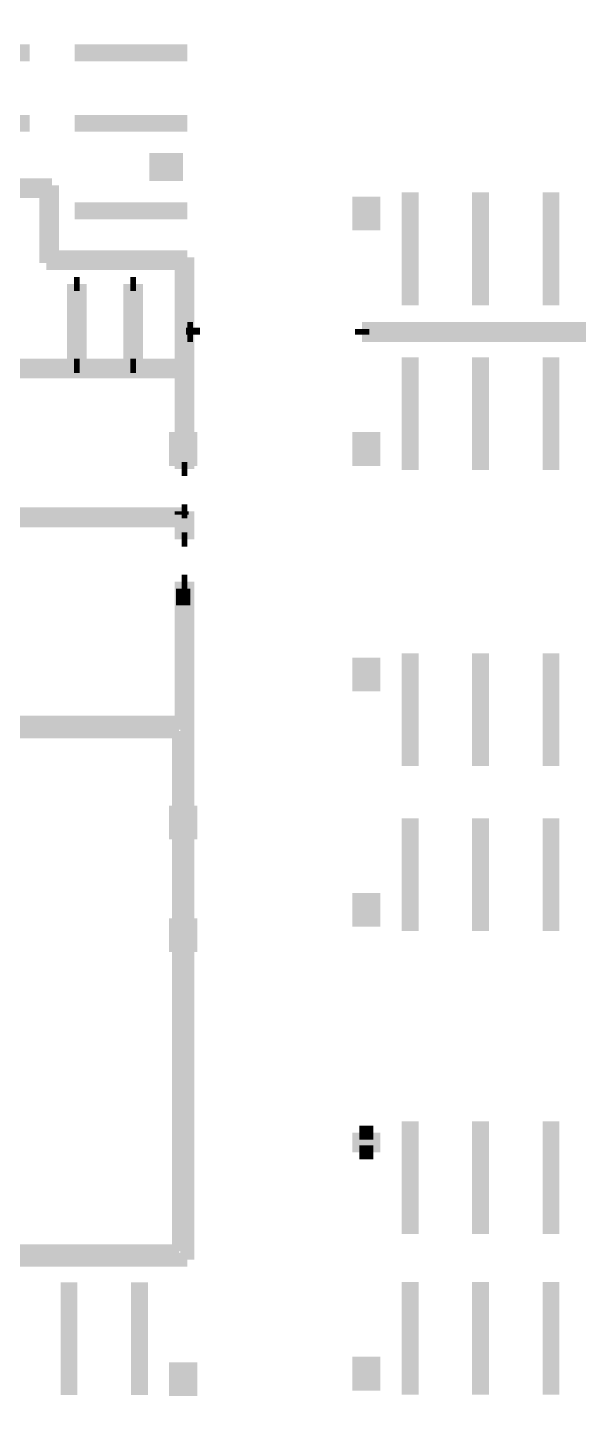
# Model space of a CAD drawing. Header units: millimetres. Extents: x 0 to 1249171, y -42321 to 335084.
# Drawn here: x 780995 to 800542, y 117190 to 166000 of the extents above; entities that cross this region are included whole.
import ezdxf

# ---------------------------------------------------------------- set-up
doc = ezdxf.new("R2010")
doc.units = ezdxf.units.MM
doc.header["$LTSCALE"] = 1000
doc.linetypes.add('A6-DK-B1F$0$HIDDEN2', pattern=[4.762499999999999, 3.175, -1.5875])
doc.layers.add('A6-DK-B1F$0$A-PRKG', color=175, linetype='A6-DK-B1F$0$HIDDEN2')
doc.layers.add('P_lot', color=5, linetype='Continuous')
doc.layers.add('P_wall', color=7, linetype='Continuous', lineweight=50)
doc.layers.get('0').off()
doc.layers.get('A6-DK-B1F$0$A-PRKG').off()

# ---------------------------------------------------------------- blocks, each defined once
blk = doc.blocks.new('A6-DK-B1F$0$标准车位')
blk.add_lwpolyline([(350, 4599.999999999767), (1250, -2.328306436538696e-10), (2150, 4599.999999999767)])
blk.add_lwpolyline([(350, 4599.999999999767), (2150, 4599.999999999767), (2150, -2.328306436538696e-10), (350, -2.328306436538696e-10)], close=True)
at = {"layer": 'P_lot', "const_width": 600}
blk.add_lwpolyline([(1250, 299.9999999997672), (1250, 4299.999999999767)], dxfattribs=at)

msp = doc.modelspace()

# ---------------------------------------------------------------- linework, layer by layer
at = {"layer": 'P_wall', "const_width": 500}
for points in [[(786266.8784428077, 160800.0000051434), (786266.8784428077, 161300.0000051434), (785566.8784428077, 161300.0000051434), (785566.8784428077, 160800.0000051434), (786266.8784428077, 160800.0000051434)], [(779996.8784428022, 160400.004153347), (781866.8784428022, 160400.004153347)], [(781866.8784428022, 160400.004153347), (781866.8784428022, 157850.0041482272)], [(779996.8784428022, 160200.004153347), (781666.8784428022, 160200.004153347)], [(781666.8784428022, 160200.004153347), (781666.8784428022, 157650.0041482272)], [(793266.8784428054, 159749.9999999992), (792766.8784428054, 159749.9999999992), (792766.8784428054, 159049.9999999992), (793266.8784428054, 159049.9999999992), (793266.8784428054, 159749.9999999992)], [(781666.8784428022, 157650.0041482272), (786466.8784428021, 157650.0041482272)], [(781866.8784428022, 157850.0041482272), (786666.8784428022, 157850.0041482272)], [(786466.8784428021, 157650.0041482272), (786466.8784428022, 154000.0041473522)], [(786666.8784428022, 157850.0041482272), (786666.8784428022, 155300.0041473522)], [(782647.4397721742, 153999.9951455866), (782647.4397721742, 156899.9951455866)], [(782647.4397721742, 156899.9951455866), (782847.4397721742, 156899.9951455866)], [(782847.4397721742, 156899.9951455866), (782847.4397721742, 153999.9951455866)], [(784647.4397721742, 153999.9951455866), (784647.4397721742, 156899.9951455866)], [(784647.4397721742, 156899.9951455866), (784847.4397721742, 156899.9951455866)], [(784847.4397721742, 156899.9951455866), (784847.4397721742, 153999.9951455866)], [(786866.8784428022, 155300.0041473522), (786666.8784428022, 155300.0041473522)], [(786666.8784428022, 155100.0041473522), (786666.8784428022, 150340.0041482272)], [(786866.8784428022, 155100.0041473522), (786666.8784428022, 155100.0041473522)], [(786866.8784428022, 155100.0041473522), (786866.8784428022, 155350.0041473522)], [(792866.8784428022, 155100.0041473522), (792866.8784428022, 155300.0041473522)], [(823166.87844283, 155300.0041473522), (792866.8784428022, 155300.0041473522)], [(823166.87844283, 155100.0041473517), (792866.8784428022, 155100.0041473522)], [(786466.8784428022, 154000.0041473522), (780647.4731715282, 154000.0041473522)], [(782847.4397721742, 153999.9951455866), (782647.4397721742, 153999.9951455866)], [(784847.4397721742, 153999.9951455866), (784647.4397721742, 153999.9951455866)], [(786466.8784428022, 153800.0041473522), (780647.4731715282, 153800.0041473522)], [(786466.8784428022, 153800.0041473522), (786466.8784428022, 150340.0041482272)], [(786766.8784428014, 151400.0000000041), (786266.8784428014, 151400.0000000041), (786266.8784428014, 150700.0000000041), (786766.8784428014, 150700.0000000041), (786766.8784428014, 151400.0000000041)], [(793266.8784428044, 151399.9999999992), (792766.8784428044, 151399.9999999992), (792766.8784428044, 150699.9999999992), (793266.8784428044, 150699.9999999992), (793266.8784428044, 151399.9999999992)], [(786466.8784428018, 150340.0041482272), (786666.8784428018, 150340.0041482272)], [(772016.8784428021, 148725.0041482272), (786466.8784428021, 148725.0041482272)], [(786466.8784428022, 148840.0041482272), (786466.8784428021, 148725.0041482272)], [(786466.8784428018, 148840.0041482272), (786666.8784428018, 148840.0041482272)], [(786666.8784428022, 148840.0041482272), (786666.8784428022, 147840.0041482272)], [(772016.8784428021, 148525.0041482272), (786466.8784428021, 148525.0041482272)], [(786466.8784428021, 148525.0041482272), (786466.8784428022, 147840.0041482272)], [(786466.8784428018, 147840.0041482272), (786666.8784428018, 147840.0041482272)], [(786466.8784428022, 146340.0041482272), (786466.8784428022, 141340.0041482272)], [(786466.8784428018, 146340.0041482272), (786666.8784428018, 146340.0041482272)], [(786666.8784428022, 146340.0041482272), (786666.8784428022, 141340.0041482272)], [(786516.8784428015, 145500.0000000037), (786516.8784428015, 146100.0000000037)], [(793266.8784428044, 143399.9999999992), (792766.8784428044, 143399.9999999992), (792766.8784428044, 142699.9999999992), (793266.8784428044, 142699.9999999992), (793266.8784428044, 143399.9999999992)], [(786666.8784428044, 141340.0000000005), (764966.8784428015, 141340.0000000005)], [(786666.8784428044, 122290.0000000005), (786666.8784428044, 141340.0000000005)], [(764666.8784428015, 141040.0000000005), (786366.8784428044, 141040.0000000005)], [(786366.8784428044, 141040.0000000005), (786366.8784428044, 122590.0000000005)], [(786766.8784428043, 138150.0000000069), (786266.8784428043, 138150.0000000069), (786266.8784428043, 137450.0000000069), (786766.8784428043, 137450.0000000069), (786766.8784428043, 138150.0000000069)], [(793266.8784428044, 135049.9999999992), (792766.8784428044, 135049.9999999992), (792766.8784428044, 134349.9999999992), (793266.8784428044, 134349.9999999992), (793266.8784428044, 135049.9999999992)], [(786766.8784428044, 134150.0000000004), (786266.8784428044, 134150.0000000004), (786266.8784428044, 133450.0000000004), (786766.8784428044, 133450.0000000004), (786766.8784428044, 134150.0000000004)], [(792766.8784428044, 126800.0000000004), (792766.8784428044, 126100.0000000004)], [(793266.8784428044, 126800.0000000004), (792766.8784428044, 126800.0000000004)], [(793266.8784428044, 126100.0000000004), (793266.8784428044, 126800.0000000004)], [(792766.8784428044, 126100.0000000004), (793266.8784428044, 126100.0000000004)], [(778366.8784428044, 122290.0000000005), (786666.8784428044, 122290.0000000005)], [(786366.8784428044, 122590.0000000005), (778666.8784428044, 122590.0000000005)], [(786766.8784428044, 118400.0000000004), (786266.8784428044, 118400.0000000004), (786266.8784428044, 117700.0000000004), (786766.8784428044, 117700.0000000004), (786766.8784428044, 118400.0000000004)], [(793266.8784428044, 118600.0000000004), (792766.8784428044, 118600.0000000004), (792766.8784428044, 117900.0000000004), (793266.8784428044, 117900.0000000004), (793266.8784428044, 118600.0000000004)]]:
    msp.add_lwpolyline(points, dxfattribs=at)

# ---------------------------------------------------------------- block references
at = {"layer": 'A6-DK-B1F$0$A-PRKG', "linetype": 'ByBlock', "extrusion": (4.979627287569227e-22, 5.180316286250142e-09, -1), "xscale": -1, "zscale": -1, "rotation": 90}
for p in [(-776766.8784428025, 166350.0041533574, 0.0008569457123379744), (-776766.8784428025, 163850.0041533574, 0.000843994921622349)]:
    msp.add_blockref('A6-DK-B1F$0$标准车位', p, dxfattribs=at)
at = {"layer": 'A6-DK-B1F$0$A-PRKG', "linetype": 'ByBlock', "extrusion": (-4.979627287569227e-22, 5.180316286250142e-09, -1), "zscale": -1, "rotation": 270}
for p in [(-786966.878442802, 166350.0041533574, 0.0008569457123371958), (-786966.878442802, 163850.0041533574, 0.0008439949216215703), (-786966.878442802, 160750.0041533574, 0.0008279359411341949)]:
    msp.add_blockref('A6-DK-B1F$0$标准车位', p, dxfattribs=at)
at = {"layer": 'A6-DK-B1F$0$A-PRKG', "linetype": 'ByBlock', "extrusion": (-5.180316286250142e-09, -4.991129900400898e-22, -1), "zscale": -1, "rotation": 180}
for p in [(-793316.878442802, 160450.0041482248, -0.004120155283778978), (-795816.878442802, 160450.0041482248, -0.004133106074494604), (-798316.878442802, 160450.0041482248, -0.004146056865210229), (-793316.878442802, 144100.0041482248, -0.004120155283778971), (-795816.878442802, 144100.0041482248, -0.004133106074494595), (-798316.878442802, 144100.0041482248, -0.004146056865210222), (-793316.878442802, 127500.0041482248, -0.004120155283778962), (-795816.878442802, 127500.0041482248, -0.004133106074494587), (-798316.878442802, 127500.0041482248, -0.004146056865210213)]:
    msp.add_blockref('A6-DK-B1F$0$标准车位', p, dxfattribs=at)
at = {"layer": 'A6-DK-B1F$0$A-PRKG', "linetype": 'ByBlock', "extrusion": (-5.180316286250143e-09, 4.992940093114146e-22, -1), "xscale": -1, "zscale": -1, "rotation": 359.9999999999999}
for p in [(-793316.878442802, 150000.0041482272, -0.004126172101186425), (-795816.878442802, 150000.0041482272, -0.004139122891902051), (-798316.878442802, 150000.0041482272, -0.004152073682617675), (-793316.878442802, 133650.0041482272, -0.004126172101186432), (-795816.878442802, 133650.0041482272, -0.004139122891902059), (-798316.878442802, 133650.0041482272, -0.004152073682617684), (-781216.878442802, 117190.0041482276, -0.004047096442567438), (-783716.878442802, 117190.0041482276, -0.004060047233283063), (-793316.878442802, 117200.0041541401, -0.004110505820480587), (-795816.878442802, 117200.0041541401, -0.004123456611196213), (-798316.878442802, 117200.0041541401, -0.004136407401911838)]:
    msp.add_blockref('A6-DK-B1F$0$标准车位', p, dxfattribs=at)

doc.saveas('drawing.dxf')
